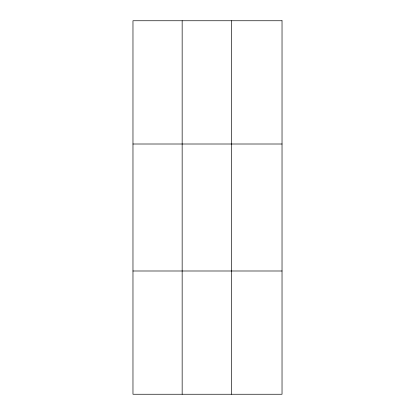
<?xml version="1.0" encoding="UTF-8"?>
<svg xmlns="http://www.w3.org/2000/svg" width="415" height="415" viewBox="0 0 415 415"><rect width="100%" height="100%" fill="white"/><g stroke="black" fill="none" stroke-linecap="round" stroke-linejoin="round"><path stroke-width="0.62" d="M182.159 20.75L182.159 394.25M231.347 20.75L231.347 394.25M132.971 144.005L282.029 144.005M132.971 270.995L282.029 270.995M282.029 20.75L282.029 394.25L132.971 394.25L132.971 20.75L282.029 20.75"/></g></svg>
